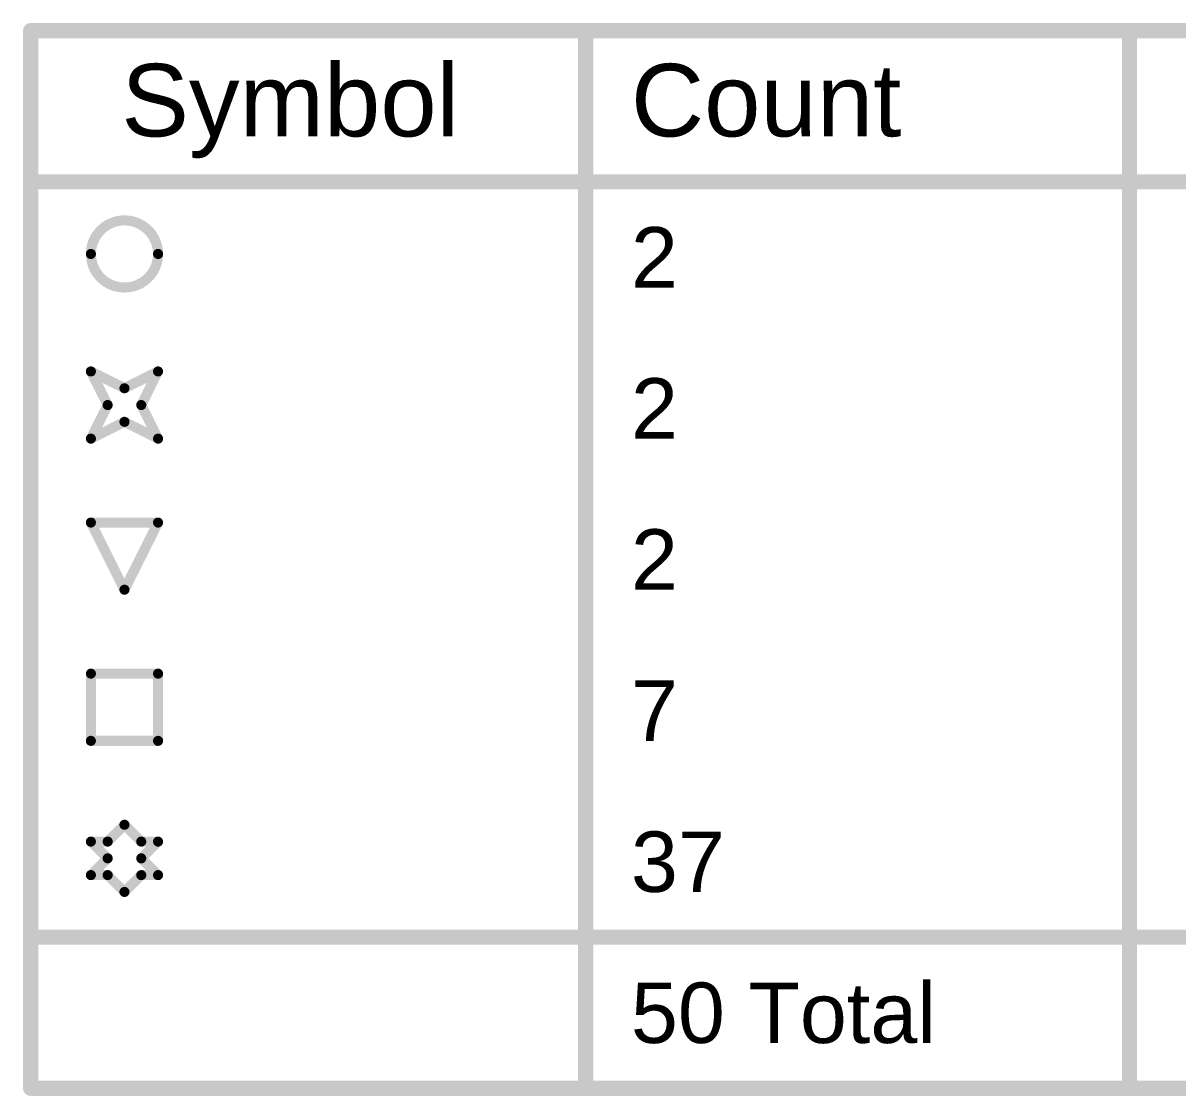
# Model space of a CAD drawing. Header units: inches. Extents: x -3 to 331, y -3 to 61.
# Drawn here: x -2.31 to 26.8, y 34.42 to 61.47 of the extents above; entities that cross this region are included whole.
import ezdxf

# ---------------------------------------------------------------- set-up
doc = ezdxf.new("R2010")
doc.units = ezdxf.units.IN
doc.layers.add('Drill Drawing', color=1, linetype='Continuous')
doc.styles.add('Arial', font='', dxfattribs={"height": 0.2})
doc.styles.get('Arial').set_extended_font_data('Arial')

msp = doc.modelspace()

# ---------------------------------------------------------------- linework, layer by layer
at = {"layer": 'Drill Drawing'}
for points, const_width in [([(-2.121, 61.278), (330.475, 61.278)], 0.381), ([(-2.121, 34.608), (-2.121, 61.278)], 0.381), ([(11.871, 34.608), (11.871, 61.278)], 0.381), ([(25.584, 34.608), (25.584, 61.278)], 0.381), ([(-2.121, 57.468), (330.475, 57.468)], 0.381), ([(-0.602, 52.684), (0.244, 52.26)], 0.254), ([(-0.602, 52.684), (-0.179, 51.837)], 0.254), ([(0.244, 52.26), (1.091, 52.684)], 0.254), ([(0.668, 51.837), (1.091, 52.684)], 0.254), ([(-0.602, 50.99), (-0.179, 51.837)], 0.254), ([(0.668, 51.837), (1.091, 50.99)], 0.254), ([(-0.602, 50.99), (0.244, 51.414)], 0.254), ([(0.244, 51.414), (1.091, 50.99)], 0.254), ([(-0.602, 48.874), (1.091, 48.874)], 0.254), ([(-0.602, 48.874), (0.244, 47.18)], 0.254), ([(0.244, 47.18), (1.091, 48.874)], 0.254), ([(-0.602, 45.064), (1.091, 45.064)], 0.254), ([(-0.602, 43.37), (-0.602, 45.064)], 0.254), ([(1.091, 43.37), (1.091, 45.064)], 0.254), ([(-0.602, 43.37), (1.091, 43.37)], 0.254), ([(-0.179, 40.83), (0.244, 41.254)], 0.254), ([(0.244, 41.254), (0.668, 40.83)], 0.254), ([(-0.602, 40.83), (-0.179, 40.407)], 0.254), ([(-0.602, 40.83), (-0.179, 40.83)], 0.254), ([(0.668, 40.83), (1.091, 40.83)], 0.254), ([(0.668, 40.407), (1.091, 40.83)], 0.254), ([(-0.602, 39.984), (-0.179, 40.407)], 0.254), ([(0.668, 40.407), (1.091, 39.984)], 0.254), ([(-0.602, 39.984), (-0.179, 39.984)], 0.254), ([(-0.179, 39.984), (0.244, 39.56)], 0.254), ([(0.244, 39.56), (0.668, 39.984)], 0.254), ([(0.668, 39.984), (1.091, 39.984)], 0.254), ([(-2.121, 38.417), (330.475, 38.417)], 0.381), ([(-2.121, 34.608), (330.475, 34.608)], 0.381)]:
    msp.add_lwpolyline(points, dxfattribs=dict(at, const_width=const_width))
for points, const_width in [([(-2.216, 61.278, 1), (-2.026, 61.278, 1)], 0.191), ([(-2.216, 61.278, 1), (-2.026, 61.278, 1)], 0.191), ([(11.776, 61.278, 1), (11.967, 61.278, 1)], 0.191), ([(25.489, 61.278, 1), (25.679, 61.278, 1)], 0.191), ([(-2.216, 57.468, 1), (-2.026, 57.468, 1)], 0.191), ([(1.091, 55.647, 1), (-0.602, 55.647, 1)], 0.254), ([(-0.666, 55.647, 1), (-0.539, 55.647, 1)], 0.127), ([(1.028, 55.647, 1), (1.155, 55.647, 1)], 0.127), ([(-0.666, 52.684, 1), (-0.539, 52.684, 1)], 0.127), ([(-0.666, 52.684, 1), (-0.539, 52.684, 1)], 0.127), ([(1.028, 52.684, 1), (1.155, 52.684, 1)], 0.127), ([(1.028, 52.684, 1), (1.155, 52.684, 1)], 0.127), ([(0.181, 52.26, 1), (0.308, 52.26, 1)], 0.127), ([(0.181, 52.26, 1), (0.308, 52.26, 1)], 0.127), ([(-0.242, 51.837, 1), (-0.115, 51.837, 1)], 0.127), ([(-0.242, 51.837, 1), (-0.115, 51.837, 1)], 0.127), ([(0.604, 51.837, 1), (0.731, 51.837, 1)], 0.127), ([(0.604, 51.837, 1), (0.731, 51.837, 1)], 0.127), ([(0.181, 51.414, 1), (0.308, 51.414, 1)], 0.127), ([(0.181, 51.414, 1), (0.308, 51.414, 1)], 0.127), ([(-0.666, 50.99, 1), (-0.539, 50.99, 1)], 0.127), ([(-0.666, 50.99, 1), (-0.539, 50.99, 1)], 0.127), ([(1.028, 50.99, 1), (1.155, 50.99, 1)], 0.127), ([(1.028, 50.99, 1), (1.155, 50.99, 1)], 0.127), ([(-0.666, 48.874, 1), (-0.539, 48.874, 1)], 0.127), ([(-0.666, 48.874, 1), (-0.539, 48.874, 1)], 0.127), ([(1.028, 48.874, 1), (1.155, 48.874, 1)], 0.127), ([(1.028, 48.874, 1), (1.155, 48.874, 1)], 0.127), ([(0.181, 47.18, 1), (0.308, 47.18, 1)], 0.127), ([(0.181, 47.18, 1), (0.308, 47.18, 1)], 0.127), ([(-0.666, 45.064, 1), (-0.539, 45.064, 1)], 0.127), ([(-0.666, 45.064, 1), (-0.539, 45.064, 1)], 0.127), ([(1.028, 45.064, 1), (1.155, 45.064, 1)], 0.127), ([(1.028, 45.064, 1), (1.155, 45.064, 1)], 0.127), ([(-0.666, 43.37, 1), (-0.539, 43.37, 1)], 0.127), ([(-0.666, 43.37, 1), (-0.539, 43.37, 1)], 0.127), ([(1.028, 43.37, 1), (1.155, 43.37, 1)], 0.127), ([(1.028, 43.37, 1), (1.155, 43.37, 1)], 0.127), ([(0.181, 41.254, 1), (0.308, 41.254, 1)], 0.127), ([(0.181, 41.254, 1), (0.308, 41.254, 1)], 0.127), ([(-0.666, 40.83, 1), (-0.539, 40.83, 1)], 0.127), ([(-0.666, 40.83, 1), (-0.539, 40.83, 1)], 0.127), ([(-0.242, 40.83, 1), (-0.115, 40.83, 1)], 0.127), ([(-0.242, 40.83, 1), (-0.115, 40.83, 1)], 0.127), ([(0.604, 40.83, 1), (0.731, 40.83, 1)], 0.127), ([(0.604, 40.83, 1), (0.731, 40.83, 1)], 0.127), ([(1.028, 40.83, 1), (1.155, 40.83, 1)], 0.127), ([(1.028, 40.83, 1), (1.155, 40.83, 1)], 0.127), ([(-0.242, 40.407, 1), (-0.115, 40.407, 1)], 0.127), ([(-0.242, 40.407, 1), (-0.115, 40.407, 1)], 0.127), ([(0.604, 40.407, 1), (0.731, 40.407, 1)], 0.127), ([(0.604, 40.407, 1), (0.731, 40.407, 1)], 0.127), ([(-0.666, 39.984, 1), (-0.539, 39.984, 1)], 0.127), ([(-0.666, 39.984, 1), (-0.539, 39.984, 1)], 0.127), ([(-0.242, 39.984, 1), (-0.115, 39.984, 1)], 0.127), ([(-0.242, 39.984, 1), (-0.115, 39.984, 1)], 0.127), ([(0.604, 39.984, 1), (0.731, 39.984, 1)], 0.127), ([(0.604, 39.984, 1), (0.731, 39.984, 1)], 0.127), ([(1.028, 39.984, 1), (1.155, 39.984, 1)], 0.127), ([(1.028, 39.984, 1), (1.155, 39.984, 1)], 0.127), ([(0.181, 39.56, 1), (0.308, 39.56, 1)], 0.127), ([(0.181, 39.56, 1), (0.308, 39.56, 1)], 0.127), ([(-2.216, 38.417, 1), (-2.026, 38.417, 1)], 0.191), ([(-2.216, 34.608, 1), (-2.026, 34.608, 1)], 0.191), ([(-2.216, 34.608, 1), (-2.026, 34.608, 1)], 0.191), ([(11.776, 34.608, 1), (11.967, 34.608, 1)], 0.191), ([(25.489, 34.608, 1), (25.679, 34.608, 1)], 0.191)]:
    msp.add_lwpolyline(points, format="xyb", close=True, dxfattribs=dict(at, const_width=const_width))

# ---------------------------------------------------------------- texts
at = {"layer": 'Drill Drawing', "style": 'Arial'}
for s, height, p in [('Symbol', 1.8288, (0.165, 58.611)), ('Count', 1.8288, (13.014, 58.611)), ('2', 1.524, (13.014, 54.8)), ('2', 1.524, (13.014, 50.99)), ('2', 1.524, (13.014, 47.18)), ('7', 1.524, (13.014, 43.37)), ('37', 1.524, (13.014, 39.56)), ('50 Total', 1.524, (13.014, 35.751))]:
    msp.add_text(s, height=height, dxfattribs=at).set_placement(p)

doc.saveas('drawing.dxf')
